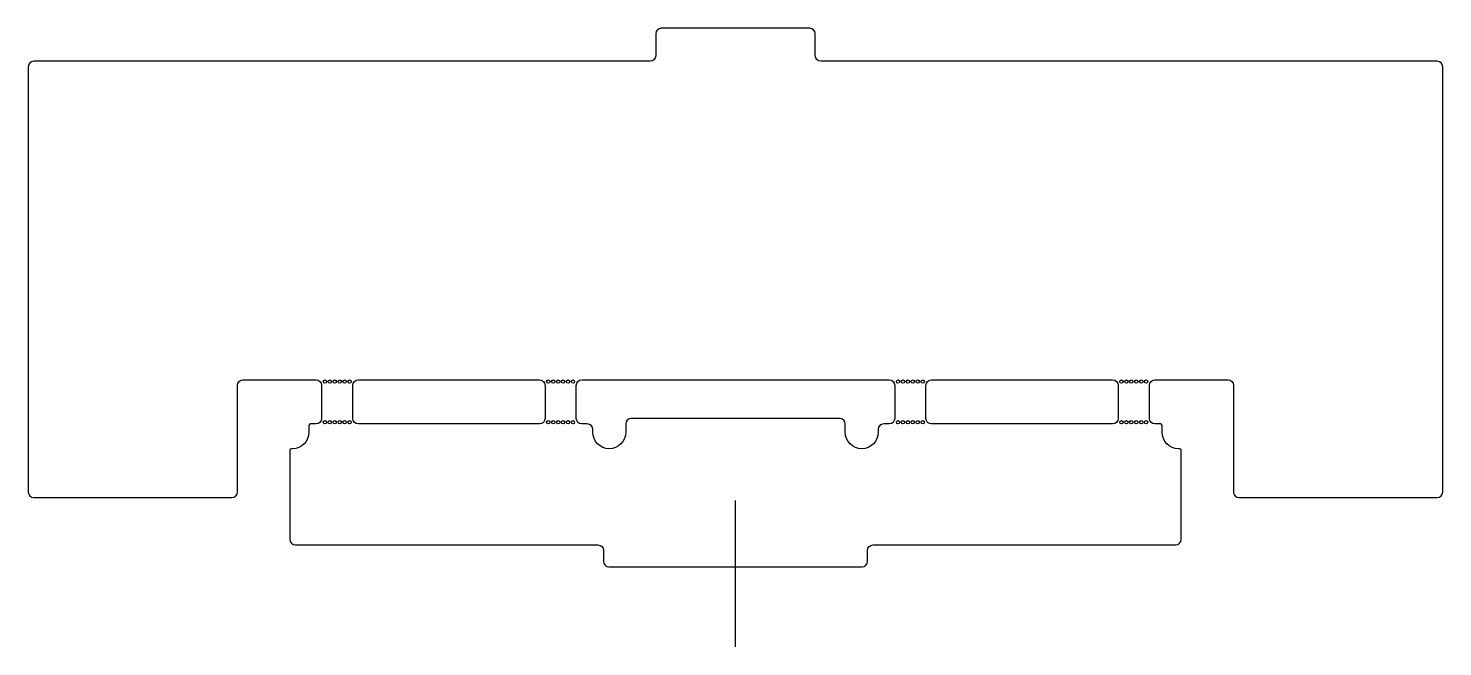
# Model space of a CAD drawing. Header units: millimetres. Extents: x -129 to 129, y 0 to 113.
import ezdxf

# ---------------------------------------------------------------- set-up
doc = ezdxf.new("R2010")
doc.units = ezdxf.units.MM
doc.layers.get('0').update_dxf_attribs({"linetype": 'CONTINUOUS'})

msp = doc.modelspace()

# ---------------------------------------------------------------- linework, layer by layer
for p, q in [((0, 0.49682), (0, 26.64323)), ((0, 0), (0, 0.49682))]:
    msp.add_line(p, q)
for points in [[(-77.7, 40.25), (-77.7, 39.05, -0.414213562), (-80.7, 36.05), (-80.9, 36.05, 0.414213562), (-81.2, 35.75), (-81.2, 19.525, 0.414213562), (-80.2, 18.525), (-25.05, 18.525, -0.414213562), (-24.05, 17.525), (-24.05, 15.525, 0.414213562), (-23.05, 14.525), (23.05, 14.525, 0.414213562), (24.05, 15.525), (24.05, 17.525, -0.414213562), (25.05, 18.525), (80.2, 18.525, 0.414213562), (81.2, 19.525), (81.2, 35.75, 0.414213562), (80.9, 36.05), (80.7, 36.05, -0.414213562), (77.7, 39.05), (77.7, 40.25, 0.414213562), (77.4, 40.55), (76.4, 40.55, -0.414213562), (75.4, 41.55), (75.4, 47.575, -0.414213562), (76.4, 48.575), (89.725, 48.575, -0.414213562), (90.725, 47.575), (90.725, 28.14375, 0.414213562), (91.725, 27.14375), (127.825, 27.14375, 0.414213562), (128.825, 28.14375), (128.825, 105.58125, 0.414213562), (127.825, 106.58125), (15.525, 106.58125, -0.414213562), (14.525, 107.58125), (14.525, 111.58125, 0.414213562), (13.525, 112.58125), (-13.525, 112.58125, 0.414213562), (-14.525, 111.58125), (-14.525, 107.58125, -0.414213562), (-15.525, 106.58125), (-127.825, 106.58125, 0.414213562), (-128.825, 105.58125), (-128.825, 28.14375, 0.414213562), (-127.825, 27.14375), (-91.725, 27.14375, 0.414213562), (-90.725, 28.14375), (-90.725, 47.575, -0.414213562), (-89.725, 48.575), (-76.4, 48.575, -0.414213562), (-75.4, 47.575), (-75.4, 41.55, -0.414213562), (-76.4, 40.55), (-77.4, 40.55, 0.414213562)], [(-68.7, 48.575), (-35.7, 48.575, -0.414213562), (-34.7, 47.575), (-34.7, 41.55, -0.414213562), (-35.7, 40.55), (-68.7, 40.55, -0.414213562), (-69.7, 41.55), (-69.7, 47.575, -0.414213562)], [(-27, 40.55), (-28, 40.55, -0.414213562), (-29, 41.55), (-29, 47.575, -0.414213562), (-28, 48.575), (28, 48.575, -0.414213562), (29, 47.575), (29, 41.55, -0.414213562), (28, 40.55), (27, 40.55, 0.414213562), (26, 39.55), (26, 39.05, -1), (20, 39.05), (20, 40.55, 0.414213562), (19, 41.55), (-19, 41.55, 0.414213562), (-20, 40.55), (-20, 39.05, -1), (-26, 39.05), (-26, 39.55, 0.414213562)], [(35.7, 48.575), (68.7, 48.575, -0.414213562), (69.7, 47.575), (69.7, 41.55, -0.414213562), (68.7, 40.55), (35.7, 40.55, -0.414213562), (34.7, 41.55), (34.7, 47.575, -0.414213562)]]:
    msp.add_lwpolyline(points, format="xyb", close=True)
for centre in [(-74.8, 48.275), (-73.9, 48.275), (-73, 48.275), (-72.1, 48.275), (-71.2, 48.275), (-70.3, 48.275), (-34.1, 48.275), (-33.2, 48.275), (-32.3, 48.275), (-31.4, 48.275), (-30.5, 48.275), (-29.6, 48.275), (29.6, 48.275), (30.5, 48.275), (31.4, 48.275), (32.3, 48.275), (33.2, 48.275), (34.1, 48.275), (70.3, 48.275), (71.2, 48.275), (72.1, 48.275), (73, 48.275), (73.9, 48.275), (74.8, 48.275), (-74.8, 40.85), (-73.9, 40.85), (-73, 40.85), (-72.1, 40.85), (-71.2, 40.85), (-70.3, 40.85), (-34.1, 40.85), (-33.2, 40.85), (-32.3, 40.85), (-31.4, 40.85), (-30.5, 40.85), (-29.6, 40.85), (29.6, 40.85), (30.5, 40.85), (31.4, 40.85), (32.3, 40.85), (33.2, 40.85), (34.1, 40.85), (70.3, 40.85), (71.2, 40.85), (72.1, 40.85), (73, 40.85), (73.9, 40.85), (74.8, 40.85)]:
    msp.add_circle(centre, 0.3)

doc.saveas('drawing.dxf')
